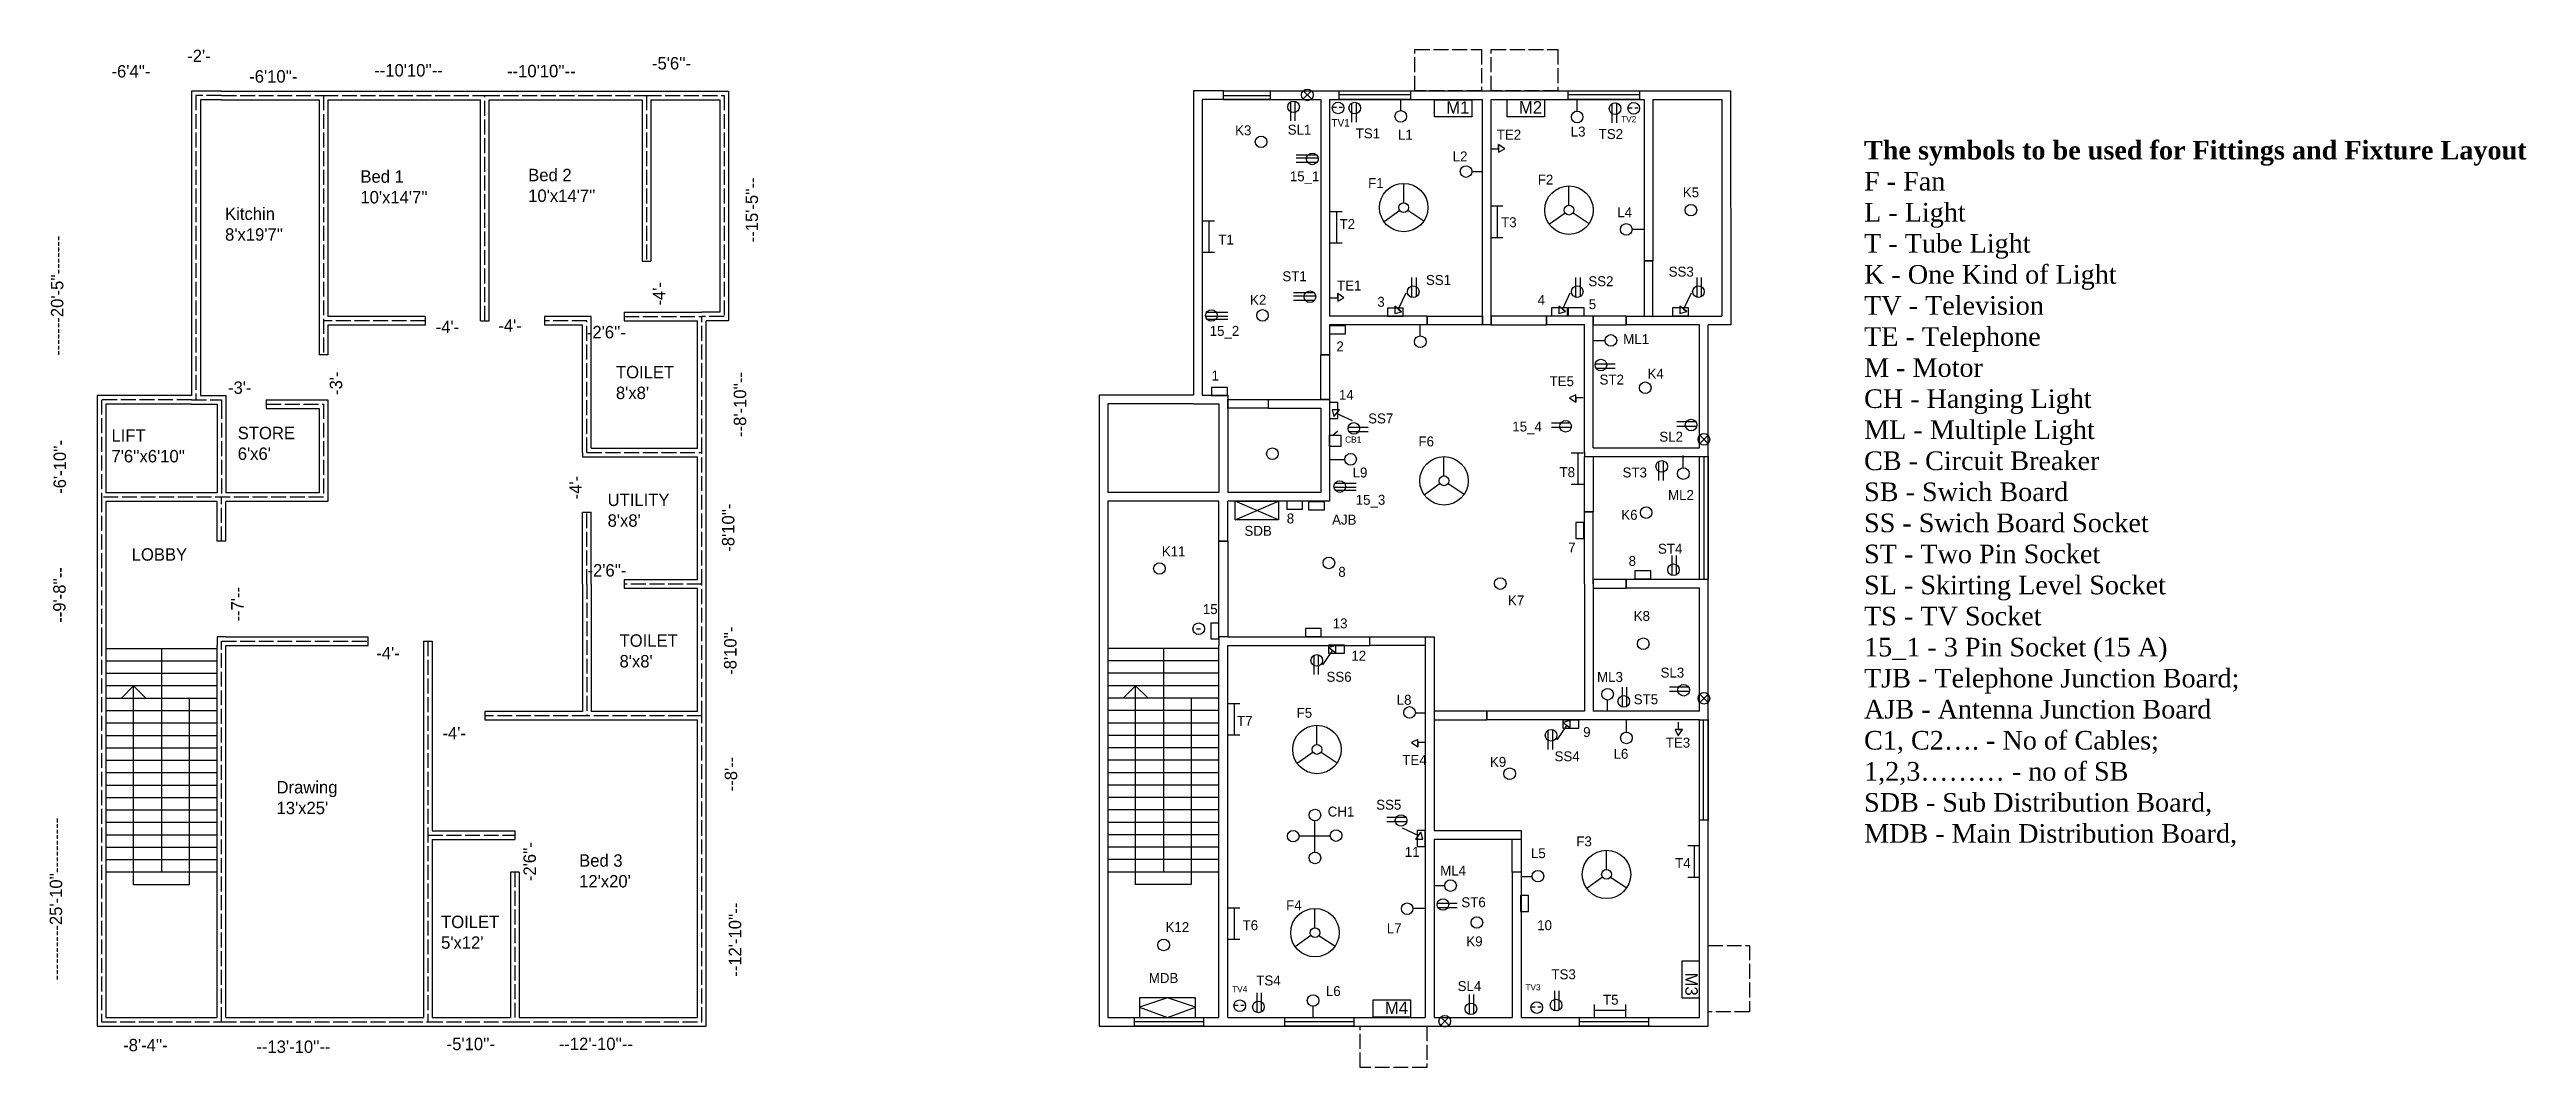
# Model space of a CAD drawing. Header units: inches. Extents: x 3 to 1995, y -9 to 811.
import ezdxf

# ---------------------------------------------------------------- set-up
doc = ezdxf.new("R2010")
doc.units = ezdxf.units.IN
doc.header["$MEASUREMENT"] = 0
doc.linetypes.add('ACAD_ISO02W100', pattern=[15, 12, -3])
doc.layers.get('0').update_dxf_attribs({"true_color": 0xe7f0ff})

msp = doc.modelspace()

# ---------------------------------------------------------------- linework, layer by layer
for p, q in [((140.9, 777.6), (116.9, 777.6)), ((116.9, 777.6), (116.9, 532.6)), ((140.9, 777.6), (222.9, 777.6)), ((222.9, 777.6), (352.9, 777.6)), ((352.9, 777.6), (482.9, 777.6)), ((482.9, 777.6), (548.9, 777.6)), ((548.9, 777.6), (548.9, 592.6)), ((947, 777.8), (923, 777.8)), ((923, 777.8), (923, 532.8)), ((947, 777.8), (1029, 777.8)), ((1011.3, 771.2), (1017.9, 777.8)), ((1017.9, 771.2), (1011.3, 777.8)), ((1029, 777.8), (1159, 777.8)), ((1159, 777.8), (1289, 777.8)), ((1289, 777.8), (1355, 777.8)), ((1355, 777.8), (1355.3, 589.3)), ((140.9, 770.6), (123.9, 770.6)), ((123.9, 770.6), (123.9, 532.6)), ((140.9, 770.6), (219.4, 770.6)), ((219.4, 770.6), (219.4, 565.1)), ((226.4, 770.6), (349.4, 770.6)), ((226.4, 770.6), (226.4, 596.1)), ((349.4, 592.6), (349.4, 770.6)), ((356.4, 770.6), (479.4, 770.6)), ((356.4, 592.6), (356.4, 770.6)), ((479.4, 770.6), (479.4, 640.6)), ((486.4, 770.6), (541.9, 770.6)), ((486.4, 770.6), (486.4, 640.6)), ((541.9, 770.6), (541.9, 599.6)), ((947, 770.8), (930, 770.8)), ((930, 770.8), (930, 532.8)), ((947, 770.8), (1025.5, 770.8)), ((1001.1, 768.9), (1001.1, 753.5)), ((1004.6, 769.5), (1004.6, 753.5)), ((1025.5, 770.8), (1025.5, 565.3)), ((1032.5, 770.8), (1155.5, 770.8)), ((1032.5, 770.8), (1032.5, 596.3)), ((1035.4, 764.5), (1038.1, 764.5)), ((1040.1, 764.5), (1042.9, 764.5)), ((1050.2, 767.9), (1050.2, 752.5)), ((1053.8, 768.5), (1053.8, 752.5)), ((1089.7, 761.9), (1089.7, 770.4)), ((1155.5, 589.3), (1155.5, 770.8)), ((1162.5, 770.8), (1285.5, 770.8)), ((1162.5, 589.3), (1162.5, 770.8)), ((1231.7, 761.4), (1231.7, 769.9)), ((1259.7, 767.4), (1259.7, 752)), ((1263.3, 768), (1263.3, 752)), ((1273.3, 764.2), (1276, 764.2)), ((1278, 764.2), (1280.8, 764.2)), ((1285.5, 770.8), (1285.5, 640.8)), ((1292.5, 770.8), (1348, 770.8)), ((1292.5, 770.8), (1292.5, 640.8)), ((1348, 770.8), (1348, 596.3)), ((1005.5, 726.3), (1021.9, 726.3)), ((1023.3, 723.5), (1005.5, 723.5)), ((1022.4, 720.2), (1005.5, 720.2)), ((1162.5, 731), (1168.5, 731)), ((1168.5, 731), (1168.5, 734.5)), ((1168.5, 734.5), (1168.5, 728.5)), ((1173.5, 731), (1168.5, 734.5)), ((1168.5, 728.5), (1173.5, 731)), ((1092.1, 687.8), (1092.1, 703.3)), ((1147, 712.8), (1155.5, 712.8)), ((1225.1, 685.7), (1225.1, 701.2)), ((1042.5, 680.4), (1032.8, 680.4)), ((1038, 680.8), (1038, 655.2)), ((1088.9, 681.5), (1076.3, 672.4)), ((1095.4, 681.7), (1108.4, 673.1)), ((1171.8, 684.8), (1162.1, 684.8)), ((1167.3, 685.1), (1167.3, 659.6)), ((1222, 679.4), (1209.4, 670.3)), ((1228.4, 679.6), (1241.4, 671)), ((939.8, 672.8), (930, 672.8)), ((935.3, 673.1), (935.3, 647.6)), ((1171.8, 659.5), (1162.1, 659.5)), ((1275.8, 666.5), (1285.8, 666.5)), ((479.4, 640.6), (486.4, 640.6)), ((939.8, 647.5), (930, 647.5)), ((1042.5, 655.2), (1032.8, 655.2)), ((1285.5, 640.8), (1292.5, 640.8)), ((1098.7, 611.4), (1098.7, 627.4)), ((1102.3, 612), (1102.3, 627.4)), ((1230.7, 611.5), (1230.7, 627.5)), ((1234.3, 612.1), (1234.3, 627.5)), ((1328.2, 611.5), (1328.2, 627.5)), ((1331.8, 612.1), (1331.8, 627.5)), ((464.9, 599.6), (527.4, 599.6)), ((464.9, 599.6), (464.9, 592.6)), ((541.9, 599.6), (527.4, 599.6)), ((933.7, 599.7), (950.6, 599.7)), ((1003.5, 615.3), (1020, 615.3)), ((1021.3, 612.4), (1003.5, 612.4)), ((1020.4, 609.1), (1003.5, 609.1)), ((1033, 611), (1039, 611)), ((1039, 611), (1039, 614.5)), ((1039, 614.5), (1039, 608.5)), ((1044, 611), (1039, 614.5)), ((1039, 608.5), (1044, 611)), ((1090.3, 599.9), (1084.9, 604.3)), ((1084.9, 604.3), (1084.9, 598.4)), ((1084.9, 598.4), (1090.3, 599.9)), ((1093.8, 614.9), (1087.8, 601.9)), ((1087.8, 601.9), (1090.3, 599.9)), ((1222.3, 600), (1216.9, 604.4)), ((1216.9, 604.4), (1216.9, 598.5)), ((1216.9, 598.5), (1222.3, 600)), ((1225.8, 615), (1219.8, 602)), ((1219.8, 602), (1222.3, 600)), ((1319.8, 600), (1314.4, 604.4)), ((1314.4, 604.4), (1314.4, 598.5)), ((1314.4, 598.5), (1319.8, 600)), ((1323.3, 615), (1317.3, 602)), ((1317.3, 602), (1319.8, 600)), ((304.9, 596.1), (226.4, 596.1)), ((226.4, 589.1), (226.4, 565.1)), ((304.9, 589.1), (226.4, 589.1)), ((304.9, 596.1), (304.9, 589.1)), ((349.4, 592.6), (356.4, 592.6)), ((434.9, 596.1), (400.9, 596.1)), ((400.9, 596.1), (400.9, 589.1)), ((431.4, 589.1), (400.9, 589.1)), ((431.4, 486.6), (431.4, 589.1)), ((438.4, 596.1), (434.9, 596.1)), ((438.4, 592.6), (438.4, 596.1)), ((438.4, 490.1), (438.4, 592.6)), ((464.9, 592.6), (523.9, 592.6)), ((523.9, 490.1), (523.9, 592.6)), ((527.4, 592.6), (527.4, 596.1)), ((530.9, 486.6), (530.9, 592.6)), ((548.9, 592.6), (530.9, 592.6)), ((932.8, 596.4), (950.6, 596.4)), ((950.6, 593.6), (934.1, 593.6)), ((1111, 596.3), (1032.5, 596.3)), ((1032.5, 589.3), (1032.5, 565.3)), ((1111, 589.3), (1032.5, 589.3)), ((1105.5, 580.5), (1105.5, 589)), ((1111, 596.3), (1111, 589.3)), ((1162.5, 589.3), (1155.5, 589.3)), ((1241, 596.3), (1207, 596.3)), ((1207, 596.3), (1207, 589.3)), ((1237.5, 589.3), (1207, 589.3)), ((1237.5, 486.8), (1237.5, 589.3)), ((1244.5, 596.3), (1241, 596.3)), ((1244.5, 592.8), (1244.5, 596.3)), ((1244.5, 490.3), (1244.5, 592.8)), ((1271, 596.3), (1348, 596.3)), ((1271, 596.3), (1271, 589.3)), ((1330, 589.3), (1271, 589.3)), ((1330, 490.3), (1330, 589.3)), ((1337, 486.8), (1337, 589.3)), ((1355.3, 589.3), (1337, 589.3)), ((226.4, 565.1), (219.4, 565.1)), ((1032.5, 565.3), (1025.5, 565.3)), ((1254, 576.5), (1245, 576.5)), ((1246.2, 558.1), (1262.2, 558.1)), ((1246.8, 554.6), (1262.2, 554.6)), ((116.9, 532.6), (40.9, 532.6)), ((40.9, 532.6), (40.9, 450.6)), ((116.9, 525.6), (47.9, 525.6)), ((47.9, 525.6), (47.9, 454.1)), ((116.9, 525.6), (137.4, 525.6)), ((123.9, 532.6), (140.9, 532.6)), ((137.4, 525.6), (137.4, 454.1)), ((140.9, 532.6), (144.4, 532.6)), ((140.9, 529.1), (140.9, 525.6)), ((144.4, 532.6), (144.4, 525.6)), ((144.4, 525.6), (144.4, 454.1)), ((176.9, 529.1), (222.9, 529.1)), ((176.9, 529.1), (176.9, 522.1)), ((176.9, 522.1), (219.4, 522.1)), ((219.4, 522.1), (219.4, 454.1)), ((222.9, 529.1), (226.4, 529.1)), ((226.4, 529.1), (226.4, 450.6)), ((923, 532.8), (847, 532.8)), ((847, 532.8), (847, 450.8)), ((923, 525.8), (854, 525.8)), ((854, 525.8), (854, 454.3)), ((923, 525.8), (943.5, 525.8)), ((930, 532.8), (947, 532.8)), ((943.5, 525.8), (943.5, 454.3)), ((947, 532.8), (950.5, 532.8)), ((950.5, 532.8), (950.5, 525.8)), ((950.5, 525.8), (950.5, 454.3)), ((983, 529.3), (1029, 529.3)), ((983, 529.3), (983, 522.3)), ((983, 522.3), (1025.5, 522.3)), ((1025.5, 522.3), (1025.5, 454.3)), ((1029, 529.3), (1032.5, 529.3)), ((1032.5, 529.3), (1032.5, 450.8)), ((1040.4, 521), (1034.5, 521)), ((1034.5, 521), (1036, 515.5)), ((1036, 515.5), (1040.4, 521)), ((1230.5, 533), (1225.5, 530.5)), ((1225.5, 530.5), (1230.5, 527)), ((1230.5, 527), (1230.5, 533)), ((1236.5, 530.5), (1230.5, 530.5)), ((1230.5, 530.5), (1230.5, 527)), ((1035, 500.5), (1039, 504)), ((1038, 518), (1036, 515.5)), ((1051, 512), (1038, 518)), ((1047.5, 507.1), (1063.5, 507.1)), ((1048.1, 503.6), (1063.5, 503.6)), ((1226.4, 510.1), (1211, 510.1)), ((1227, 506.6), (1211, 506.6)), ((1327.4, 511.2), (1311.9, 511.2)), ((1327.9, 507.6), (1311.9, 507.6)), ((1330.4, 493.9), (1337, 500.5)), ((1337, 493.9), (1330.4, 500.5)), ((431.4, 486.6), (431.4, 483.1)), ((431.4, 483.1), (434.9, 483.1)), ((434.9, 483.1), (523.9, 483.1)), ((438.4, 490.1), (523.9, 490.1)), ((523.9, 384.1), (523.9, 483.1)), ((530.9, 380.6), (530.9, 486.6)), ((1045, 480.7), (1032.5, 480.7)), ((1124.5, 467.8), (1124.5, 483.3)), ((1236.7, 486.1), (1226.9, 486.1)), ((1232.2, 486.5), (1232.2, 460.9)), ((1237.5, 486.8), (1237.5, 483.3)), ((1237.5, 483.3), (1241, 483.3)), ((1241, 483.3), (1330, 483.3)), ((1244.5, 490.3), (1330, 490.3)), ((1297.2, 479.4), (1297.2, 464)), ((1300.8, 480), (1300.8, 464)), ((1317.1, 474), (1317.1, 484.1)), ((1330, 384.3), (1330, 483.3)), ((1333.5, 483.3), (1333.5, 384.3)), ((1337, 380.8), (1337, 486.8)), ((1036, 458.7), (1053.9, 458.7)), ((1037, 462), (1053.9, 462)), ((1121.4, 461.5), (1108.8, 452.4)), ((1127.9, 461.6), (1140.8, 453)), ((1236.7, 460.8), (1226.9, 460.8)), ((40.9, 450.6), (40.9, 334.6)), ((137.4, 454.1), (47.9, 454.1)), ((47.9, 447.1), (47.9, 334.6)), ((137.4, 447.1), (47.9, 447.1)), ((137.4, 415.1), (137.4, 447.1)), ((219.4, 454.1), (144.4, 454.1)), ((222.9, 447.1), (144.4, 447.1)), ((144.4, 415.1), (144.4, 447.1)), ((226.4, 447.1), (222.9, 447.1)), ((226.4, 450.6), (226.4, 447.1)), ((431.4, 380.6), (431.4, 438.6)), ((431.4, 438.6), (438.4, 438.6)), ((438.4, 380.6), (438.4, 438.6)), ((847, 450.8), (847, 334.8)), ((943.5, 454.3), (854, 454.3)), ((854, 447.3), (854, 334.8)), ((943.5, 447.3), (854, 447.3)), ((943.5, 415.3), (943.5, 447.3)), ((1025.5, 454.3), (950.5, 454.3)), ((1029, 447.3), (950.5, 447.3)), ((950.5, 415.3), (950.5, 447.3)), ((956.5, 432.5), (991.5, 447.3)), ((991.5, 432.5), (956.5, 447.3)), ((1032.5, 447.3), (1029, 447.3)), ((1032.5, 450.8), (1032.5, 447.3)), ((1053.9, 455.9), (1037.4, 455.9)), ((1237.5, 380.8), (1237.5, 438.8)), ((1237.5, 438.8), (1244.5, 438.8)), ((1244.5, 380.8), (1244.5, 438.8)), ((144.4, 415.1), (137.4, 415.1)), ((950.5, 415.3), (943.5, 415.3)), ((1308.1, 387.6), (1308.1, 403.6)), ((1311.6, 388.2), (1311.6, 403.6)), ((431.4, 380.6), (431.4, 278.1)), ((438.4, 380.6), (438.4, 278.1)), ((523.9, 384.1), (464.9, 384.1)), ((464.9, 384.1), (464.9, 377.1)), ((530.9, 274.6), (530.9, 380.6)), ((1237.5, 380.8), (1237.5, 278.3)), ((1244.5, 380.8), (1244.5, 278.3)), ((1330, 384.3), (1271, 384.3)), ((1271, 384.3), (1271, 377.3)), ((1337, 274.8), (1337, 380.8)), ((523.9, 377.1), (464.9, 377.1)), ((523.9, 278.1), (523.9, 377.1)), ((1330, 377.3), (1271, 377.3)), ((1330, 278.3), (1330, 377.3)), ((925.5, 344.5), (928.5, 344.5)), ((40.9, 334.6), (40.9, 24.6)), ((47.9, 334.6), (47.9, 31.6)), ((137.4, 328.6), (47.9, 328.6)), ((92.6, 328.6), (92.6, 148.6)), ((144.4, 338.1), (137.4, 338.1)), ((137.4, 338.1), (137.4, 331.1)), ((137.4, 31.6), (137.4, 331.1)), ((137.4, 148.6), (137.4, 331.1)), ((144.4, 338.1), (258.9, 338.1)), ((144.4, 31.6), (144.4, 331.1)), ((144.4, 331.1), (258.9, 331.1)), ((258.9, 331.1), (258.9, 338.1)), ((303.4, 334.6), (303.4, 31.6)), ((303.4, 334.6), (310.4, 334.6)), ((310.4, 334.6), (310.4, 182.1)), ((847, 334.8), (847, 24.8)), ((854, 334.8), (854, 31.8)), ((943.5, 328.8), (854, 328.8)), ((898.8, 328.8), (898.8, 148.8)), ((950.5, 338.3), (943.5, 338.3)), ((943.5, 338.3), (943.5, 331.3)), ((943.5, 31.8), (943.5, 331.3)), ((943.5, 148.8), (943.5, 331.3)), ((950.5, 338.3), (1065, 338.3)), ((950.5, 31.8), (950.5, 331.3)), ((950.5, 331.3), (1065, 331.3)), ((1019.8, 323.2), (1019.8, 307.8)), ((1023.3, 323.8), (1023.3, 307.8)), ((1034.9, 327.4), (1026.8, 315.6)), ((1037.5, 331.1), (1032, 329.6)), ((1032, 329.6), (1037.5, 325.2)), ((1037.5, 325.2), (1037.5, 331.1)), ((1065, 331.3), (1065, 338.3)), ((1109.5, 338.3), (1109.5, 31.8)), ((1109.5, 338.3), (1116.5, 338.3)), ((1116.5, 338.3), (1116.5, 182.3)), ((137.4, 318.6), (47.9, 318.6)), ((137.4, 308.6), (47.9, 308.6)), ((943.5, 318.8), (854, 318.8)), ((943.5, 308.8), (854, 308.8)), ((137.4, 298.6), (47.9, 298.6)), ((137.4, 288.6), (47.9, 288.6)), ((70.2, 298.6), (60.2, 288.6)), ((70.2, 288.6), (70.2, 298.6)), ((70.2, 298.6), (80.3, 288.6)), ((70.2, 138.6), (70.2, 288.6)), ((115, 288.6), (115, 138.6)), ((943.5, 298.8), (854, 298.8)), ((943.5, 288.8), (854, 288.8)), ((876.4, 298.8), (866.4, 288.8)), ((876.4, 288.8), (876.4, 298.8)), ((876.4, 298.8), (886.5, 288.8)), ((876.4, 138.8), (876.4, 288.8)), ((921.2, 288.8), (921.2, 138.8)), ((960.2, 284.3), (950.4, 284.3)), ((955.7, 284.6), (955.7, 259.1)), ((1255.9, 287.6), (1255.9, 278.5)), ((1268.1, 281.6), (1268.1, 297.6)), ((1271.6, 282.2), (1271.6, 297.6)), ((1321.4, 297.6), (1306, 297.6)), ((1322, 294.1), (1306, 294.1)), ((1330.4, 285.4), (1337, 292)), ((1337, 285.4), (1330.4, 292)), ((137.4, 278.6), (47.9, 278.6)), ((137.4, 268.6), (47.9, 268.6)), ((431.4, 278.1), (352.9, 278.1)), ((352.9, 278.1), (352.9, 271.1)), ((434.9, 271.1), (352.9, 271.1)), ((523.9, 271.1), (434.9, 271.1)), ((523.9, 278.1), (438.4, 278.1)), ((523.9, 178.6), (523.9, 271.1)), ((530.9, 178.6), (530.9, 274.6)), ((943.5, 278.8), (854, 278.8)), ((943.5, 268.8), (854, 268.8)), ((1022.3, 251.5), (1022.3, 267)), ((1101.5, 277), (1109.5, 277)), ((1237.5, 278.3), (1159, 278.3)), ((1159, 278.3), (1159, 271.3)), ((1241, 271.3), (1159, 271.3)), ((1208.2, 262.9), (1208.2, 247.5)), ((1211.8, 263.5), (1211.8, 247.5)), ((1223.4, 267.1), (1215.3, 255.3)), ((1226, 270.8), (1220.5, 269.3)), ((1220.5, 269.3), (1226, 264.9)), ((1226, 264.9), (1226, 270.8)), ((1330, 271.3), (1241, 271.3)), ((1330, 278.3), (1244.5, 278.3)), ((1271.3, 261.3), (1271.3, 271.4)), ((1316.5, 263.5), (1310.5, 263.5)), ((1310.5, 263.5), (1313, 258.5)), ((1313, 269.5), (1313, 263.5)), ((1313, 263.5), (1316.5, 263.5)), ((1313, 258.5), (1316.5, 263.5)), ((1330, 178.8), (1330, 271.3)), ((1337, 178.8), (1337, 274.8)), ((137.4, 258.6), (47.9, 258.6)), ((137.4, 248.6), (47.9, 248.6)), ((943.5, 258.8), (854, 258.8)), ((943.5, 248.8), (854, 248.8)), ((960.2, 259), (950.4, 259)), ((1019.2, 245.2), (1006.5, 236.1)), ((1025.6, 245.4), (1038.6, 236.8)), ((1103.5, 255.5), (1098.5, 253)), ((1098.5, 253), (1103.5, 249.5)), ((1103.5, 249.5), (1103.5, 255.5)), ((1109.5, 253), (1103.5, 253)), ((1103.5, 253), (1103.5, 249.5)), ((137.4, 238.6), (47.9, 238.6)), ((137.4, 228.6), (47.9, 228.6)), ((943.5, 238.8), (854, 238.8)), ((943.5, 228.8), (854, 228.8)), ((137.4, 218.6), (47.9, 218.6)), ((137.4, 208.6), (47.9, 208.6)), ((943.5, 218.8), (854, 218.8)), ((943.5, 208.8), (854, 208.8)), ((137.4, 198.6), (47.9, 198.6)), ((137.4, 188.6), (47.9, 188.6)), ((310.4, 182.1), (376.9, 182.1)), ((376.9, 182.1), (376.9, 175.1)), ((943.5, 198.8), (854, 198.8)), ((943.5, 188.8), (854, 188.8)), ((1020.6, 165), (1020.6, 190)), ((1093.9, 192.8), (1078.5, 192.8)), ((1094.5, 189.2), (1078.5, 189.2)), ((1091, 184.3), (1104, 178.3)), ((1106, 180.8), (1101.6, 175.4)), ((1104, 178.3), (1106, 180.8)), ((1107.5, 175.4), (1106, 180.8)), ((1116.5, 182.3), (1186.5, 182.3)), ((1186.5, 182.3), (1186.5, 175.3)), ((137.4, 178.6), (47.9, 178.6)), ((137.4, 168.6), (47.9, 168.6)), ((310.4, 175.1), (310.4, 31.6)), ((310.4, 175.1), (376.9, 175.1)), ((523.9, 31.6), (523.9, 178.6)), ((530.9, 24.6), (530.9, 178.6)), ((943.5, 178.8), (854, 178.8)), ((943.5, 168.8), (854, 168.8)), ((1033.1, 177.7), (1008.1, 177.7)), ((1101.6, 175.4), (1107.5, 175.4)), ((1116.5, 175.3), (1116.5, 31.8)), ((1116.5, 175.3), (1186.5, 175.3)), ((1255.2, 150.9), (1255.2, 166.4)), ((1330.4, 169.8), (1320.6, 169.8)), ((1325.9, 170.1), (1325.9, 144.6)), ((1330, 31.8), (1330, 178.8)), ((1337, 24.8), (1337, 178.8)), ((137.4, 158.6), (47.9, 158.6)), ((137.4, 148.6), (47.9, 148.6)), ((373.4, 148.6), (373.4, 31.6)), ((380.4, 148.6), (373.4, 148.6)), ((380.4, 148.6), (380.4, 31.6)), ((943.5, 158.8), (854, 158.8)), ((943.5, 148.8), (854, 148.8)), ((1179.5, 148.8), (1179.5, 31.8)), ((1186.5, 148.8), (1179.5, 148.8)), ((1186.5, 148.8), (1186.5, 31.8)), ((1195.5, 144.9), (1186.6, 144.9)), ((1252.1, 144.6), (1239.5, 135.5)), ((1258.6, 144.8), (1271.6, 136.2)), ((1330.4, 144.5), (1320.6, 144.5)), ((115, 138.6), (70.2, 138.6)), ((921.2, 138.8), (876.4, 138.8)), ((960.2, 119.8), (950.4, 119.8)), ((955.7, 120.2), (955.7, 94.6)), ((1099.5, 119.6), (1109.5, 119.6)), ((1125.2, 137.8), (1116.7, 137.8)), ((1119.1, 123.8), (1135.1, 123.8)), ((1119.7, 120.2), (1135.1, 120.2)), ((1020.6, 104), (1020.6, 119.5)), ((960.2, 94.5), (950.4, 94.5)), ((1017.5, 97.7), (1004.9, 88.6)), ((1023.9, 97.8), (1036.9, 89.2)), ((902, 47.5), (879.5, 40)), ((879.5, 40), (902, 31.8)), ((924.5, 40), (902, 47.5)), ((902, 31.8), (924.5, 40)), ((956.3, 41.7), (959, 41.7)), ((961, 41.7), (963.8, 41.7)), ((974.1, 35.6), (974.1, 51.6)), ((977.6, 36.2), (977.6, 51.6)), ((1019.1, 40.9), (1019.1, 31.8)), ((1145.1, 34.1), (1145.1, 50.1)), ((1148.6, 34.7), (1148.6, 50.1)), ((1195.3, 40.2), (1198, 40.2)), ((1200, 40.2), (1202.8, 40.2)), ((1213.6, 37.1), (1213.6, 53.1)), ((1217.1, 37.7), (1217.1, 53.1)), ((1245.4, 42.1), (1245.4, 32.3)), ((1270.7, 42.1), (1270.7, 32.3)), ((40.9, 24.6), (140.9, 24.6)), ((47.9, 31.6), (137.4, 31.6)), ((140.9, 24.6), (306.9, 24.6)), ((144.4, 31.6), (303.4, 31.6)), ((306.9, 24.6), (376.9, 24.6)), ((310.4, 31.6), (373.4, 31.6)), ((376.9, 24.6), (530.9, 24.6)), ((380.4, 31.6), (523.9, 31.6)), ((847, 24.8), (947, 24.8)), ((854, 31.8), (943.5, 31.8)), ((947, 24.8), (1113, 24.8)), ((950.5, 31.8), (1109.5, 31.8)), ((1113, 24.8), (1183, 24.8)), ((1116.5, 31.8), (1179.5, 31.8)), ((1121.9, 25.4), (1128.5, 32)), ((1128.5, 25.4), (1121.9, 32)), ((1183, 24.8), (1337, 24.8)), ((1186.5, 31.8), (1330, 31.8)), ((1245.1, 37.6), (1270.6, 37.6))]:
    msp.add_line(p, q)
at = {"linetype": 'ACAD_ISO02W100'}
for p, q in [((140.9, 774.1), (120.4, 774.1)), ((120.4, 774.1), (120.4, 529.1)), ((140.9, 774.1), (222.9, 774.1)), ((222.9, 774.1), (352.9, 774.1)), ((222.9, 774.1), (222.9, 565.1)), ((352.9, 774.1), (482.9, 774.1)), ((352.9, 592.6), (352.9, 774.1)), ((482.9, 774.1), (545.4, 774.1)), ((482.9, 774.1), (482.9, 640.6)), ((545.4, 774.1), (545.4, 596.1)), ((304.9, 592.6), (222.9, 592.6)), ((434.9, 592.6), (400.9, 592.6)), ((434.9, 486.6), (434.9, 592.6)), ((464.9, 596.1), (527.4, 596.1)), ((545.4, 596.1), (527.4, 596.1)), ((527.4, 486.6), (527.4, 592.6)), ((116.9, 529.1), (44.4, 529.1)), ((44.4, 529.1), (44.4, 450.6)), ((116.9, 529.1), (140.9, 529.1)), ((140.9, 525.6), (140.9, 450.6)), ((176.9, 525.6), (222.9, 525.6)), ((222.9, 525.6), (222.9, 450.6)), ((434.9, 486.6), (527.4, 486.6)), ((527.4, 380.6), (527.4, 486.6)), ((44.4, 450.6), (44.4, 334.6)), ((222.9, 450.6), (44.4, 450.6)), ((140.9, 415.1), (140.9, 450.6)), ((434.9, 380.6), (434.9, 438.6)), ((434.9, 380.6), (434.9, 274.6)), ((527.4, 380.6), (464.9, 380.6)), ((527.4, 274.6), (527.4, 380.6)), ((44.4, 334.6), (44.4, 28.1)), ((140.9, 28.1), (140.9, 334.6)), ((140.9, 334.6), (258.9, 334.6)), ((306.9, 334.6), (306.9, 28.1)), ((434.9, 274.6), (352.9, 274.6)), ((527.4, 274.6), (434.9, 274.6)), ((527.4, 178.6), (527.4, 274.6)), ((306.9, 178.6), (376.9, 178.6)), ((527.4, 28.1), (527.4, 178.6)), ((376.9, 148.6), (376.9, 28.1)), ((44.4, 28.1), (140.9, 28.1)), ((140.9, 28.1), (306.9, 28.1)), ((306.9, 28.1), (376.9, 28.1)), ((376.9, 28.1), (527.4, 28.1))]:
    msp.add_line(p, q, dxfattribs=at)
at = {"color": 3}
for p, q in [((947.1, 774), (984.8, 774)), ((1097.5, 774.5), (1040.1, 774.5)), ((1281.9, 774.5), (1224.5, 774.5)), ((1333, 271.3), (1333, 190.5)), ((875.5, 28.5), (931, 28.5)), ((996.5, 28.5), (1052, 28.5)), ((1233.5, 28.5), (1289, 28.5))]:
    msp.add_line(p, q, dxfattribs=at)
at = {"linetype": 'ACAD_ISO02W100'}
for points in [[(1154.8, 777.8), (1101.2, 777.8), (1101.2, 811), (1154.8, 811)], [(1216.2, 777.8), (1162.5, 777.8), (1162.5, 811), (1216.2, 811)], [(1370.3, 89.8), (1370.3, 36.2), (1337, 36.2), (1337, 89.8)], [(1110.8, -8.5), (1057.1, -8.5), (1057.1, 24.7), (1110.8, 24.7)]]:
    msp.add_lwpolyline(points, close=True, dxfattribs=at)
at = {"color": 3}
for points in [[(947, 777.8), (984.8, 777.8), (984.8, 770.8), (947, 770.8)], [(1040.1, 777.8), (1097.5, 777.8), (1097.5, 770.8), (1040.1, 770.8)], [(1224.5, 777.8), (1281.9, 777.8), (1281.9, 770.8), (1224.5, 770.8)], [(1330, 271.3), (1337, 271.3), (1337, 190.5), (1330, 190.5)], [(875.5, 31.8), (931, 31.8), (931, 24.8), (875.5, 24.8)], [(996.5, 31.8), (1052, 31.8), (1052, 24.8), (996.5, 24.8)], [(1233.5, 31.8), (1289, 31.8), (1289, 24.8), (1233.5, 24.8)]]:
    msp.add_lwpolyline(points, close=True, dxfattribs=at)
for points in [[(1117, 770.6), (1146.9, 770.6), (1146.9, 756.8), (1117, 756.8)], [(1175.5, 770.8), (1205.4, 770.8), (1205.4, 756.9), (1175.5, 756.9)], [(1032.5, 514), (1039, 514), (1039, 526.8), (1032.5, 526.8)], [(1032.5, 500.5), (1041.5, 500.5), (1041.5, 491.5), (1032.5, 491.5)], [(1330, 483.3), (1337, 483.3), (1337, 384.3), (1330, 384.3)], [(956.5, 447.5), (991.5, 447.5), (991.5, 432.5), (956.5, 432.5)], [(1329.9, 77.2), (1329.9, 47.3), (1316.1, 47.3), (1316.1, 77.2)], [(879.5, 31.8), (924.5, 31.8), (924.5, 47.5), (879.5, 47.5)], [(1067.6, 45.8), (1097.5, 45.8), (1097.5, 31.9), (1067.6, 31.9)]]:
    msp.add_lwpolyline(points, close=True)
at = {"color": 56}
for points in [[(1292.5, 640.8), (1285.5, 640.8), (1285.5, 596.3), (1292.5, 596.3)], [(1111, 596.3), (1155.5, 596.3), (1155.5, 589.3), (1111, 589.3)], [(1207, 596.3), (1162.5, 596.3), (1162.5, 589.3), (1207, 589.3)], [(1271, 596.3), (1244.5, 596.3), (1244.5, 589.3), (1271, 589.3)], [(1025.5, 565.3), (1032.5, 565.3), (1032.5, 529.3), (1025.5, 529.3)], [(983, 522.3), (950.5, 522.3), (950.5, 529.3), (983, 529.3)], [(1237.5, 483.3), (1244.5, 483.3), (1244.5, 438.8), (1237.5, 438.8)], [(998, 447.5), (998, 441), (1010.8, 441), (1010.8, 447.5)], [(943.5, 415.3), (950.5, 415.3), (950.5, 338.3), (943.5, 338.3)], [(1271, 384.3), (1244.5, 384.3), (1244.5, 377.3), (1271, 377.3)], [(1065, 338.3), (1109.5, 338.3), (1109.5, 331.3), (1065, 331.3)], [(1159, 278.3), (1116.5, 278.3), (1116.5, 271.3), (1159, 271.3)], [(1186.5, 148.8), (1179.5, 148.8), (1179.5, 175.3), (1186.5, 175.3)]]:
    msp.add_lwpolyline(points, close=True, dxfattribs=at)
at = {"color": 252}
for points in [[(1091.8, 596.4), (1091.8, 602.9), (1079, 602.9), (1079, 596.4)], [(1223.8, 596.5), (1223.8, 603), (1211, 603), (1211, 596.5)], [(1237.3, 596.5), (1237.3, 603), (1224.5, 603), (1224.5, 596.5)], [(1321.3, 596.5), (1321.3, 603), (1308.5, 603), (1308.5, 596.5)], [(1032.5, 588.5), (1032.5, 582), (1045.3, 582), (1045.3, 588.5)], [(937.5, 539), (937.5, 532.5), (950.3, 532.5), (950.3, 539)], [(1230.6, 417.4), (1237.1, 417.4), (1237.1, 430.2), (1230.6, 430.2)], [(1291, 384.8), (1291, 391.3), (1278.1, 391.3), (1278.1, 384.8)], [(936.9, 336.5), (943.4, 336.5), (943.4, 349.3), (936.9, 349.3)], [(1013, 345), (1013, 338.5), (1025.8, 338.5), (1025.8, 345)], [(1031.6, 331.5), (1031.6, 324.9), (1044.4, 324.9), (1044.4, 331.5)], [(1220.1, 271.2), (1220.1, 264.6), (1232.9, 264.6), (1232.9, 271.2)], [(1109.5, 182.3), (1103, 182.3), (1103, 169.5), (1109.5, 169.5)], [(1186, 117), (1192.5, 117), (1192.5, 129.8), (1186, 129.8)]]:
    msp.add_lwpolyline(points, close=True, dxfattribs=at)
at = {"color": 4}
msp.add_lwpolyline([(1015.5, 447), (1015.5, 440.5), (1028.3, 440.5), (1028.3, 447)], close=True, dxfattribs=at)
for centre, radius in [((1014.6, 774.5), 4.68), ((1003.5, 764.9), 4.68), ((1039.3, 764), 4.68), ((1052.7, 763.9), 4.68), ((1089.7, 757.2), 4.68), ((1231.7, 756.7), 4.68), ((1262.2, 763.4), 4.68), ((1277.2, 763.7), 4.68), ((977.4, 736.7), 4.68), ((1018.6, 723), 4.68), ((1142.3, 712.8), 4.68), ((1092.1, 683.8), 19.5), ((1225.1, 681.7), 19.5), ((1092.1, 683.8), 3.93), ((1225.1, 681.7), 3.93), ((1323.2, 681.7), 4.68), ((1271.2, 666.2), 4.68), ((1099.8, 616), 4.68), ((1231.8, 616.1), 4.68), ((1329.3, 616.1), 4.68), ((937.4, 596.9), 4.68), ((978.5, 597), 4.68), ((1016.7, 612), 4.68), ((1105.5, 575.8), 4.68), ((1258.8, 576.8), 4.68), ((1250.8, 557), 4.68), ((1286.5, 538.7), 4.68), ((1052, 506), 4.68), ((1222.4, 507.7), 4.68), ((1323.4, 508.7), 4.68), ((1333.7, 497.2), 4.68), ((986.5, 485.6), 4.68), ((1049.4, 481.1), 4.68), ((1124.6, 463.8), 19.5), ((1299.7, 475.4), 4.68), ((1040.7, 459.2), 4.68), ((1124.6, 463.8), 3.93), ((1317.1, 469.6), 4.68), ((1287.2, 438.2), 4.68), ((1031.9, 397.7), 4.68), ((895.6, 393.2), 4.68), ((1169.8, 381.1), 4.68), ((1309.2, 392.2), 4.68), ((927.2, 344.7), 4.68), ((1022.2, 319.2), 4.68), ((1284.9, 332.6), 4.68), ((1317.4, 295.2), 4.68), ((1096.8, 277.3), 4.68), ((1256.2, 292), 4.68), ((1269.2, 286.2), 4.68), ((1333.7, 288.7), 4.68), ((1022.3, 247.5), 19.5), ((1210.7, 258.9), 4.68), ((1271.3, 256.8), 4.68), ((1022.3, 247.5), 3.93), ((1177.4, 228), 4.68), ((1020.7, 194.7), 4.68), ((1003.2, 177.7), 4.68), ((1037.7, 178.2), 4.68), ((1090, 190.3), 4.68), ((1020.7, 160.2), 4.68), ((1255.3, 146.9), 19.5), ((1129.8, 137.9), 4.68), ((1200.1, 145.5), 4.68), ((1255.3, 146.9), 3.93), ((1094.9, 119.3), 4.68), ((1123.7, 122.7), 4.68), ((1020.7, 100), 19.5), ((1020.7, 100), 3.93), ((1151, 108.2), 4.68), ((899, 90.1), 4.68), ((960.2, 41.2), 4.68), ((975.2, 40.2), 4.68), ((1019.2, 45.4), 4.68), ((1146.2, 38.7), 4.68), ((1199.2, 39.7), 4.68), ((1214.7, 41.7), 4.68), ((1125.2, 28.7), 4.68)]:
    msp.add_circle(centre, radius)

# ---------------------------------------------------------------- texts
at = {"char_height": 10, "attachment_point": 1}
for s, insert in [("-6'4''-", (52.4, 798.5)), ("-2'-", (113.3, 810.9)), ("--10'10''--", (263.8, 799.3)), ("--10'10''--", (370.7, 798.7)), ("-5'6''-", (487.3, 805)), ("-6'10''-", (163.2, 794.4)), ("-4'-", (313.3, 592.7)), ("-4'-", (363.7, 593.8)), ("-2'6''-", (434.9, 588.5)), ("-3'-", (146.2, 543.8)), ("-2'6''-", (435.4, 396.7)), ("-4'-", (265.4, 330.1)), ("-4'-", (318.7, 265.7)), ("-8'-4''-", (61.8, 14.5)), ("--13'-10''--", (169, 13.2)), ("-5'10''-", (322.1, 15.4)), ("--12'-10''--", (412.3, 15.5))]:
    msp.add_mtext(s, dxfattribs=dict(at, insert=insert))
at = {"color": 3, "width": 1.8, "attachment_point": 1}
for s, insert, char_height in [('M1', (1126.4, 769.4), 10), ('M2', (1184.9, 769.5), 10), ('15_1', (1000.5, 713), 8), ('15_2', (936, 588.5), 8), ('15_4', (1179.5, 511.5), 8)]:
    msp.add_mtext(s, dxfattribs=dict(at, insert=insert, char_height=char_height))
at = {"color": 4, "width": 1.8, "attachment_point": 1}
for s, insert, char_height in [('TV2', (1267, 757.5), 5), ('TV1', (1034, 755), 6)]:
    msp.add_mtext(s, dxfattribs=dict(at, insert=insert, char_height=char_height))
at = {"attachment_point": 1}
for s, insert, char_height, width in [('K3', (956.5, 750), 8, 1.8), ('SL1', (998.8, 750.5), 8, 1.8), ('TS1', (1053.5, 747.5), 8, 1.8), ('L1', (1087.5, 746.5), 8, 1.8), ('TE2', (1167, 746.5), 8, 1.8), ('L3', (1226.5, 749), 8, 1.8), ('TS2', (1249, 747), 8, 1.8), ('{\\fTimes New Roman|b1|i0|c0|p16;The symbols to be used for Fittings and Fixture Layout \\fTimes New Roman|b0|i0|c0|p16;\\PF - Fan \\PL - Light \\PT - Tube Light \\PK - One Kind of Light \\PTV - Television \\PTE - Telephone \\PM - Motor \\PCH - Hanging Light \\PML - Multiple Light \\PCB - Circuit Breaker \\PSB - Swich Board \\PSS - Swich Board Socket \\PST - Two Pin Socket \\PSL - Skirting Level Socket \\PTS - TV Socket \\P15_1 - 3 Pin Socket (15 A) \\PTJB - Telephone Junction Board; \\PAJB - Antenna Junction Board \\PC1, C2…. - No of Cables; \\P1,2,3……… - no of SB \\PSDB - Sub Distribution Board, \\PMDB - Main Distribution Board, }', (1462.5, 737.5), 15, 541), ('L2', (1131.5, 729), 8, 1.8), ("Bed 1\\P10'x14'7''", (252.7, 713.8), 10, 59.816), ("Bed 2\\P10'x14'7''", (387.7, 715), 10, 59.816), ('F1', (1063.5, 707.5), 8, 1.8), ('F2', (1200, 710.3), 8, 1.8), ('K5', (1316.7, 700), 8, 1.8), ("Kitchin\\P8'x19'7''", (143.8, 683.8), 10, 40.533), ('L4', (1264, 684), 8, 1.8), ('T1', (943, 662), 8, 1.8), ('T2', (1040.5, 674.5), 8, 1.8), ('T3', (1170.5, 676), 8, 1.8), ('ST1', (994.5, 632.5), 8, 1.8), ('TE1', (1038.5, 625), 8, 1.8), ('SS1', (1110, 629.5), 8, 1.8), ('SS2', (1240.7, 628.5), 8, 1.8), ('SS3', (1305.3, 636.2), 8, 1.8), ('K2', (968.5, 613.5), 8, 1.8), ('5', (1241, 610), 8, 1.8), ('ML1', (1268.8, 581.9), 8, 1.8), ("TOILET\\P8'x8'", (458.3, 556.3), 10, 40.533), ('TE5', (1209.5, 548), 8, 1.8), ('ST2', (1249.7, 549.3), 8, 1.8), ('K4', (1288.3, 554), 8, 1.8), ('{\\C1;14}', (1040, 537), 8, 1.8), ("LIFT\\P7'6''x6'10''", (52.4, 505.3), 10, 40.533), ("STORE\\P6'x6'", (154, 507.3), 10, 40.533), ('{\\C4;CB1}', (1045, 499.5), 5, 1.8), ('SS7', (1063.5, 518), 8, 1.8), ('F6', (1104, 499.5), 8, 1.8), ('SL2', (1297.8, 503.3), 8, 1.8), ('L9', (1051, 474.5), 8, 1.8), ('T8', (1217.5, 474.8), 8, 1.8), ('ST3', (1268.2, 474.5), 8, 1.8), ("UTILITY\\P8'x8'", (451.6, 453.5), 10, 40.533), ('{\\C3;15_3}', (1053.5, 452.5), 8, 1.8), ('K6', (1267.2, 440.4), 8, 1.8), ('ML2', (1304.8, 456.4), 8, 1.8), ('{\\C1;SDB}', (964, 427.5), 8, 1.8), ('{\\C54;8}', (998, 437.5), 8, 1.8), ('{\\C4;AJB}', (1034.5, 436.5), 8, 1.8), ('LOBBY', (68.7, 409.5), 10, 40.533), ('K11', (897.5, 411), 8, 1.8), ('ST4', (1296.7, 413.1), 8, 1.8), ('8', (1039.5, 394.5), 8, 1.8), ('{\\C1;15}', (930.5, 364.5), 8, 1.8), ('K7', (1176, 371.5), 8, 1.8), ('K8', (1277.2, 359), 8, 1.8), ("TOILET\\P8'x8'", (461.2, 340.2), 10, 40.533), ('{\\C1;13}', (1035, 353), 8, 1.8), ('{\\C1;12}', (1050, 327), 8, 1.8), ('SS6', (1030, 310), 8, 1.8), ('ML3', (1247.7, 309.9), 8, 1.8), ('SL3', (1298.8, 313.4), 8, 1.8), ('F5', (1006, 281), 8, 1.8), ('L8', (1086.5, 291.5), 8, 1.8), ('ST5', (1277.2, 291.9), 8, 1.8), ('T7', (958, 274.5), 8, 1.8), ('TE4', (1091, 243), 8, 1.8), ('K9', (1161.5, 241.5), 8, 1.8), ('SS4', (1213.5, 246), 8, 1.8), ('L6', (1261, 248), 8, 1.8), ('{\\C2;TE3}', (1303, 257), 8, 1.8), ("Drawing\\P13'x25'", (185.2, 222.1), 10, 40.533), ('CH1', (1031, 201.5), 8, 1.8), ('SS5', (1070, 207), 8, 1.8), ("Bed 3\\P12'x20'", (428.7, 163.1), 10, 59.816), ('{\\C1;11}', (1093, 169), 8, 1.8), ('L5', (1194.5, 168), 8, 1.8), ('F3', (1231, 177.5), 8, 1.8), ('T4', (1310.5, 160), 8, 1.8), ('ML4', (1121.5, 154), 8, 1.8), ('F4', (997.5, 126), 8, 1.8), ('ST6', (1138.5, 128.5), 8, 1.8), ("TOILET\\P5'x12'", (317.6, 113.7), 10, 40.533), ('K12', (900.5, 108.5), 8, 1.8), ('T6', (962.5, 110), 8, 1.8), ('L7', (1078.5, 107.5), 8, 1.8), ('{\\C1;10}', (1199.5, 110), 8, 1.8), ('K9', (1142.5, 97), 8, 1.8), ('{\\C1;MDB}', (887, 67.5), 8, 1.8), ('TS4', (973.5, 65.5), 8, 1.8), ('SL4', (1135.5, 61), 8, 1.8), ('TS3', (1211, 70.5), 8, 1.8), ('{\\C4;TV4}', (954, 57), 5, 1.8), ('L6', (1029.5, 57), 8, 1.8), ('{\\C3;M4}', (1077, 44.5), 10, 1.8), ('{\\C4;TV3}', (1190, 58.5), 5, 1.8), ('T5', (1252.5, 50), 8, 1.8)]:
    msp.add_mtext(s, dxfattribs=dict(at, insert=insert, char_height=char_height, width=width))
at = {"char_height": 10, "attachment_point": 1, "rotation": 90}
for s, insert in [("--15'-5''--", (562.6, 655.8)), ("-------20'-5''-------", (3.7, 564.4)), ("-4'-", (487.9, 604.9)), ("-3'-", (228, 532.9)), ("--8'-10''--", (553.1, 499.1)), ("-6'-10''-", (5.8, 453.3)), ("-4'-", (420.8, 448.9)), ("-8'10''-", (543.6, 406.7)), ("--9'-8''--", (5.5, 349.5)), ("--7'--", (148.7, 350.5)), ("-8'10''-", (545.3, 307.6)), ("--8'--", (545.8, 213.8)), ("----------25'-10''----------", (2.7, 61.6)), ("-2'6''-", (383.9, 141.5)), ("--12'-10''--", (549.1, 64.5))]:
    msp.add_mtext(s, dxfattribs=dict(at, insert=insert))
at = {"color": 1, "char_height": 8, "width": 1.8, "attachment_point": 1}
for s, insert in [('3', (1070.9, 611.9)), ('4', (1199.9, 613.5)), ('2', (1038, 576)), ('1', (937.5, 552.5)), ('7', (1224.5, 414.1)), ('8', (1273.1, 403.3)), ('9', (1236.5, 265.5))]:
    msp.add_mtext(s, dxfattribs=dict(at, insert=insert))
at = {"insert": (1328.7, 67.8), "char_height": 10, "width": 1.8, "attachment_point": 1, "rotation": 270}
msp.add_mtext('{\\C3;M3}', dxfattribs=at)

doc.saveas('drawing.dxf')
